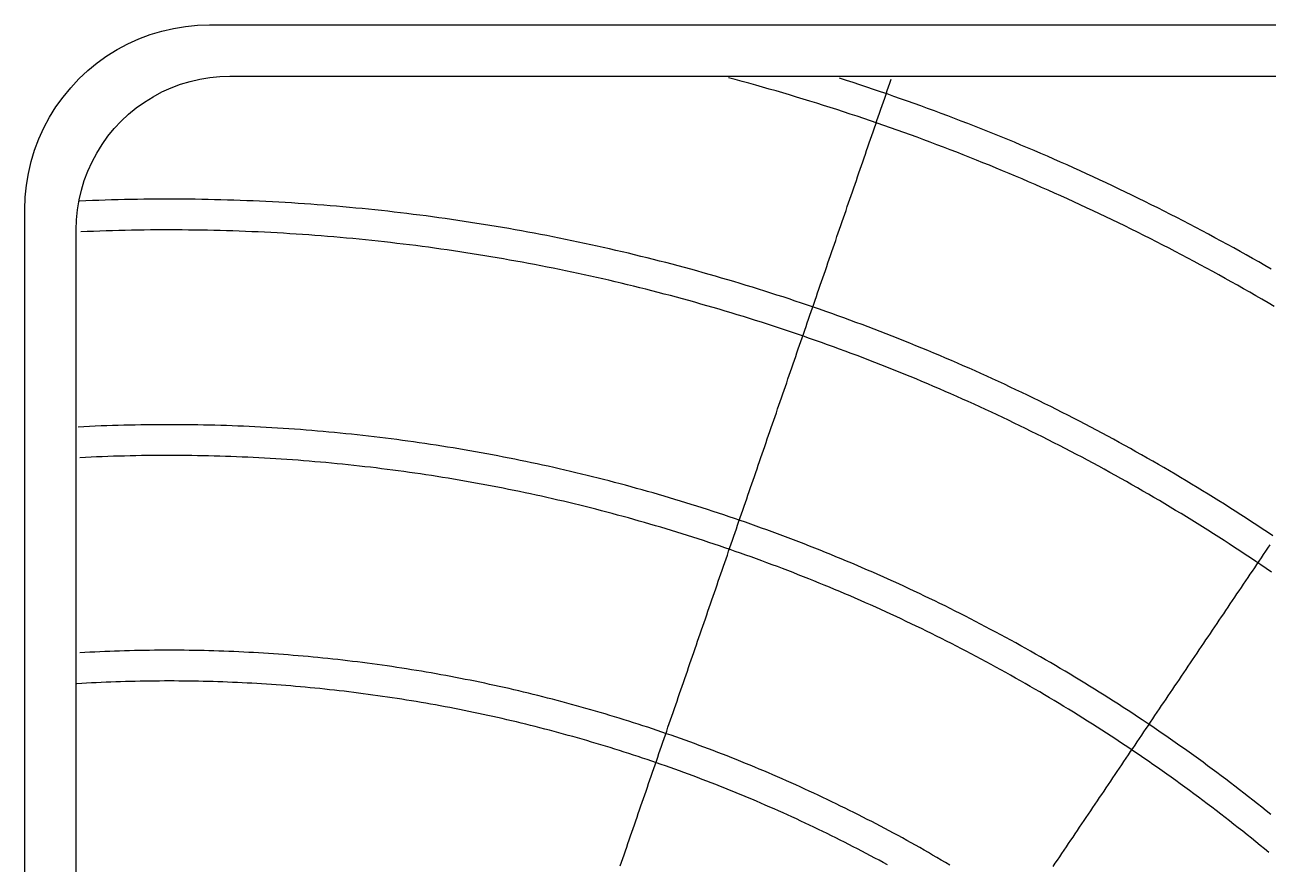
# Model space of a CAD drawing. Header units: millimetres. Extents: x 8 to 232, y 8 to 232.
# Drawn here: x 8 to 129.2, y 150.1 to 232 of the extents above; entities that cross this region are included whole.
import ezdxf

# ---------------------------------------------------------------- set-up
doc = ezdxf.new("R2010")
doc.units = ezdxf.units.MM
doc.layers.add('STUDY_GUIDES', color=7, linetype='Continuous')

msp = doc.modelspace()

# ---------------------------------------------------------------- linework, layer by layer
at = {"layer": 'STUDY_GUIDES'}
for points in [[(8, 26), (8, 214), (8.0385, 215.1773), (8.154, 216.3495), (8.3459, 217.5116), (8.6133, 218.6587), (8.9553, 219.7859), (9.3702, 220.8883), (9.8563, 221.9612), (10.4115, 223), (11.0335, 224.0003), (11.7196, 224.9577), (12.4669, 225.8682), (13.2721, 226.7279), (14.1318, 227.5331), (15.0423, 228.2804), (15.9997, 228.9665), (17, 229.5885), (18.0388, 230.1437), (19.1117, 230.6298), (20.2141, 231.0447), (21.3413, 231.3867), (22.4884, 231.6541), (23.6505, 231.846), (24.8227, 231.9615), (26, 232), (214, 232)], [(13, 28), (13, 212), (13.0321, 212.981), (13.1283, 213.9579), (13.2882, 214.9264), (13.5111, 215.8823), (13.796, 216.8216), (14.1418, 217.7403), (14.5469, 218.6343), (15.0096, 219.5), (15.528, 220.3336), (16.0997, 221.1314), (16.7224, 221.8902), (17.3934, 222.6066), (18.1098, 223.2776), (18.8686, 223.9003), (19.6664, 224.472), (20.5, 224.9904), (21.3657, 225.4531), (22.2597, 225.8582), (23.1784, 226.204), (24.1177, 226.4889), (25.0736, 226.7118), (26.0421, 226.8717), (27.019, 226.9679), (28, 227), (212, 227)], [(129.8211, 204.5339), (129.2273, 204.8833), (128.6323, 205.2309), (128.0363, 205.5764), (127.4391, 205.9201), (126.8408, 206.2618), (126.2414, 206.6016), (125.6409, 206.9394), (125.0393, 207.2752), (124.4366, 207.6091), (123.8328, 207.9411), (123.228, 208.271), (122.6221, 208.599), (122.0151, 208.9251), (121.4071, 209.2491), (120.798, 209.5712), (120.1878, 209.8913), (119.5767, 210.2094), (118.9645, 210.5256), (118.3513, 210.8397), (117.737, 211.1518), (117.1218, 211.462), (116.5055, 211.7701), (115.8883, 212.0763), (115.27, 212.3804), (114.6508, 212.6825), (114.0306, 212.9826), (113.4094, 213.2807), (112.7873, 213.5768), (112.1642, 213.8708), (111.5401, 214.1629), (110.9151, 214.4529), (110.2892, 214.7408), (109.6623, 215.0267), (109.0345, 215.3106), (108.4058, 215.5925), (107.7762, 215.8723), (107.1456, 216.15), (106.5142, 216.4257), (105.8819, 216.6993), (105.2486, 216.9709), (104.6145, 217.2405), (103.9796, 217.5079), (103.3437, 217.7733), (102.7071, 218.0367), (102.0695, 218.2979), (101.4311, 218.5571), (100.7919, 218.8142), (100.1518, 219.0693), (99.5109, 219.3222), (98.8692, 219.5731), (98.2267, 219.8219), (97.5834, 220.0685), (96.9393, 220.3131), (96.2944, 220.5557), (95.6487, 220.7961), (95.0022, 221.0344), (94.3549, 221.2706), (93.7069, 221.5047), (93.0582, 221.7367), (92.4087, 221.9666), (91.7584, 222.1943), (91.1074, 222.42), (90.4557, 222.6435), (89.8032, 222.8649), (89.15, 223.0842), (88.4962, 223.3014), (87.8416, 223.5165), (87.1863, 223.7294), (86.5303, 223.9402), (85.8737, 224.1488), (85.2164, 224.3554), (84.5584, 224.5597), (83.8997, 224.762), (83.2404, 224.9621), (82.5805, 225.16), (81.9199, 225.3559), (81.2587, 225.5495), (80.5968, 225.741), (79.9344, 225.9304), (79.2713, 226.1176), (78.6076, 226.3027), (77.9433, 226.4856), (77.2785, 226.6663), (76.613, 226.8449)], [(129.5368, 208.1742), (128.9311, 208.5227), (128.3244, 208.8693), (127.7165, 209.2138), (127.1075, 209.5564), (126.4974, 209.897), (125.8862, 210.2357), (125.2739, 210.5723), (124.6605, 210.9069), (124.046, 211.2396), (123.4304, 211.5702), (122.8138, 211.8989), (122.1961, 212.2255), (121.5773, 212.5502), (120.9575, 212.8728), (120.3366, 213.1934), (119.7147, 213.512), (119.0918, 213.8285), (118.4678, 214.1431), (117.8429, 214.4556), (117.2169, 214.766), (116.5899, 215.0745), (115.9619, 215.3809), (115.3329, 215.6852), (114.703, 215.9875), (114.072, 216.2878), (113.4401, 216.586), (112.8072, 216.8822), (112.1734, 217.1762), (111.5386, 217.4683), (110.9028, 217.7582), (110.2661, 218.0461), (109.6285, 218.332), (108.99, 218.6157), (108.3505, 218.8974), (107.7101, 219.177), (107.0689, 219.4545), (106.4267, 219.73), (105.7836, 220.0033), (105.1397, 220.2745), (104.4948, 220.5437), (103.8491, 220.8108), (103.2026, 221.0757), (102.5551, 221.3386), (101.9069, 221.5993), (101.2578, 221.858), (100.6078, 222.1145), (99.957, 222.3689), (99.3054, 222.6212), (98.653, 222.8714), (97.9997, 223.1195), (97.3457, 223.3654), (96.6909, 223.6092), (96.0352, 223.8509), (95.3788, 224.0904), (94.7217, 224.3279), (94.0637, 224.5631), (93.405, 224.7963), (92.7455, 225.0273), (92.0853, 225.2561), (91.4244, 225.4828), (90.7627, 225.7074), (90.1003, 225.9298), (89.4371, 226.15), (88.7733, 226.3681), (88.1088, 226.584), (87.4435, 226.7978)], [(66.0605, 149.9611), (66.1863, 150.3265), (66.3122, 150.6918), (66.438, 151.0572), (66.5638, 151.4226), (66.6896, 151.788), (66.8154, 152.1533), (66.9412, 152.5187), (67.067, 152.8841), (67.1928, 153.2495), (67.3186, 153.6148), (67.4444, 153.9802), (67.5702, 154.3456), (67.696, 154.711), (67.8219, 155.0763), (67.9477, 155.4417), (68.0735, 155.8071), (68.1993, 156.1725), (68.3251, 156.5378), (68.4509, 156.9032), (68.5767, 157.2686), (68.7025, 157.634), (68.8283, 157.9993), (68.9541, 158.3647), (69.0799, 158.7301), (69.2058, 159.0955), (69.3316, 159.4608), (69.4574, 159.8262), (69.5832, 160.1916), (69.709, 160.557), (69.8348, 160.9223), (69.9606, 161.2877), (70.0864, 161.6531), (70.2122, 162.0185), (70.338, 162.3838), (70.4638, 162.7492), (70.5897, 163.1146), (70.7155, 163.48), (70.8413, 163.8453), (70.9671, 164.2107), (71.0929, 164.5761), (71.2187, 164.9415), (71.3445, 165.3068), (71.4703, 165.6722), (71.5961, 166.0376), (71.7219, 166.403), (71.8477, 166.7683), (71.9735, 167.1337), (72.0994, 167.4991), (72.2252, 167.8645), (72.351, 168.2299), (72.4768, 168.5952), (72.6026, 168.9606), (72.7284, 169.326), (72.8542, 169.6914), (72.98, 170.0567), (73.1058, 170.4221), (73.2316, 170.7875), (73.3574, 171.1529), (73.4833, 171.5182), (73.6091, 171.8836), (73.7349, 172.249), (73.8607, 172.6144), (73.9865, 172.9797), (74.1123, 173.3451), (74.2381, 173.7105), (74.3639, 174.0759), (74.4897, 174.4412), (74.6155, 174.8066), (74.7413, 175.172), (74.8672, 175.5374), (74.993, 175.9027), (75.1188, 176.2681), (75.2446, 176.6335), (75.3704, 176.9989), (75.4962, 177.3642), (75.622, 177.7296), (75.7478, 178.095), (75.8736, 178.4604), (75.9994, 178.8257), (76.1252, 179.1911), (76.251, 179.5565), (76.3769, 179.9219), (76.5027, 180.2872), (76.6285, 180.6526), (76.7543, 181.018), (76.8801, 181.3834), (77.0059, 181.7487), (77.1317, 182.1141), (77.2575, 182.4795), (77.3833, 182.8449), (77.5091, 183.2102), (77.6349, 183.5756), (77.7608, 183.941), (77.8866, 184.3064), (78.0124, 184.6717), (78.1382, 185.0371), (78.264, 185.4025), (78.3898, 185.7679), (78.5156, 186.1332), (78.6414, 186.4986), (78.7672, 186.864), (78.893, 187.2294), (79.0188, 187.5947), (79.1447, 187.9601), (79.2705, 188.3255), (79.3963, 188.6909), (79.5221, 189.0562), (79.6479, 189.4216), (79.7737, 189.787), (79.8995, 190.1524), (80.0253, 190.5177), (80.1511, 190.8831), (80.2769, 191.2485), (80.4027, 191.6139), (80.5285, 191.9793), (80.6544, 192.3446), (80.7802, 192.71), (80.906, 193.0754), (81.0318, 193.4408), (81.1576, 193.8061), (81.2834, 194.1715), (81.4092, 194.5369), (81.535, 194.9023), (81.6608, 195.2676), (81.7866, 195.633), (81.9124, 195.9984), (82.0383, 196.3638), (82.1641, 196.7291), (82.2899, 197.0945), (82.4157, 197.4599), (82.5415, 197.8253), (82.6673, 198.1906), (82.7931, 198.556), (82.9189, 198.9214), (83.0447, 199.2868), (83.1705, 199.6521), (83.2963, 200.0175), (83.4222, 200.3829), (83.548, 200.7483), (83.6738, 201.1136), (83.7996, 201.479), (83.9254, 201.8444), (84.0512, 202.2098), (84.177, 202.5751), (84.3028, 202.9405), (84.4286, 203.3059), (84.5544, 203.6713), (84.6802, 204.0366), (84.8061, 204.402), (84.9319, 204.7674), (85.0577, 205.1328), (85.1835, 205.4981), (85.3093, 205.8635), (85.4351, 206.2289), (85.5609, 206.5943), (85.6867, 206.9596), (85.8125, 207.325), (85.9383, 207.6904), (86.0641, 208.0558), (86.1899, 208.4211), (86.3158, 208.7865), (86.4416, 209.1519), (86.5674, 209.5173), (86.6932, 209.8826), (86.819, 210.248), (86.9448, 210.6134), (87.0706, 210.9788), (87.1964, 211.3441), (87.3222, 211.7095), (87.448, 212.0749), (87.5738, 212.4403), (87.6997, 212.8056), (87.8255, 213.171), (87.9513, 213.5364), (88.0771, 213.9018), (88.2029, 214.2672), (88.3287, 214.6325), (88.4545, 214.9979), (88.5803, 215.3633), (88.7061, 215.7287), (88.8319, 216.094), (88.9577, 216.4594), (89.0836, 216.8248), (89.2094, 217.1902), (89.3352, 217.5555), (89.461, 217.9209), (89.5868, 218.2863), (89.7126, 218.6517), (89.8384, 219.017), (89.9642, 219.3824), (90.09, 219.7478), (90.2158, 220.1132), (90.3416, 220.4785), (90.4674, 220.8439), (90.5933, 221.2093), (90.7191, 221.5747), (90.8449, 221.94), (90.9707, 222.3054), (91.0965, 222.6708), (91.2223, 223.0362), (91.3481, 223.4015), (91.4739, 223.7669), (91.5997, 224.1323), (91.7255, 224.4977), (91.8513, 224.863), (91.9772, 225.2284), (92.103, 225.5938), (92.2288, 225.9592), (92.3546, 226.3245), (92.4804, 226.6899)], [(129.7056, 182.1515), (129.1846, 182.5007), (128.6624, 182.8482), (128.1391, 183.194), (127.6146, 183.5381), (127.0891, 183.8805), (126.5624, 184.2212), (126.0346, 184.5601), (125.5058, 184.8974), (124.9758, 185.2329), (124.4447, 185.5667), (123.9126, 185.8988), (123.3794, 186.2292), (122.8451, 186.5578), (122.3098, 186.8847), (121.7734, 187.2098), (121.2359, 187.5332), (120.6974, 187.8548), (120.1579, 188.1747), (119.6173, 188.4928), (119.0757, 188.8092), (118.533, 189.1238), (117.9894, 189.4367), (117.4447, 189.7478), (116.899, 190.0571), (116.3523, 190.3646), (115.8046, 190.6704), (115.256, 190.9743), (114.7063, 191.2765), (114.1557, 191.5769), (113.6041, 191.8755), (113.0515, 192.1724), (112.4979, 192.4674), (111.9434, 192.7606), (111.388, 193.052), (110.8316, 193.3416), (110.2743, 193.6294), (109.716, 193.9154), (109.1568, 194.1996), (108.5967, 194.4819), (108.0357, 194.7624), (107.4738, 195.0411), (106.9109, 195.318), (106.3472, 195.5931), (105.7826, 195.8663), (105.2171, 196.1376), (104.6507, 196.4072), (104.0834, 196.6749), (103.5153, 196.9407), (102.9463, 197.2047), (102.3765, 197.4669), (101.8058, 197.7272), (101.2342, 197.9856), (100.6619, 198.2422), (100.0887, 198.4969), (99.5146, 198.7498), (98.9398, 199.0008), (98.3641, 199.2499), (97.7877, 199.4971), (97.2104, 199.7425), (96.6324, 199.986), (96.0535, 200.2276), (95.4739, 200.4673), (94.8935, 200.7052), (94.3123, 200.9411), (93.7304, 201.1752), (93.1477, 201.4074), (92.5642, 201.6377), (91.98, 201.8661), (91.3951, 202.0925), (90.8094, 202.3171), (90.223, 202.5398), (89.6359, 202.7606), (89.0481, 202.9794), (88.4595, 203.1964), (87.8703, 203.4114), (87.2804, 203.6245), (86.6897, 203.8357), (86.0984, 204.045), (85.5065, 204.2524), (84.9138, 204.4578), (84.3205, 204.6613), (83.7265, 204.8629), (83.1319, 205.0625), (82.5366, 205.2603), (81.9407, 205.456), (81.3441, 205.6499), (80.747, 205.8418), (80.1492, 206.0317), (79.5508, 206.2197), (78.9517, 206.4058), (78.3521, 206.5899), (77.7519, 206.7721), (77.1511, 206.9523), (76.5497, 207.1306), (75.9478, 207.3069), (75.3452, 207.4812), (74.7421, 207.6536), (74.1385, 207.8241), (73.5343, 207.9925), (72.9295, 208.159), (72.3243, 208.3236), (71.7184, 208.4861), (71.1121, 208.6467), (70.5052, 208.8054), (69.8979, 208.962), (69.29, 209.1167), (68.6816, 209.2694), (68.0727, 209.4201), (67.4634, 209.5689), (66.8535, 209.7156), (66.2432, 209.8604), (65.6324, 210.0032), (65.0212, 210.144), (64.4095, 210.2829), (63.7974, 210.4197), (63.1848, 210.5545), (62.5718, 210.6874), (61.9583, 210.8183), (61.3445, 210.9471), (60.7302, 211.074), (60.1155, 211.1989), (59.5004, 211.3217), (58.8849, 211.4426), (58.269, 211.5615), (57.6527, 211.6784), (57.0361, 211.7932), (56.4191, 211.9061), (55.8017, 212.017), (55.184, 212.1258), (54.5659, 212.2327), (53.9475, 212.3375), (53.3287, 212.4403), (52.7096, 212.5411), (52.0902, 212.6399), (51.4704, 212.7367), (50.8504, 212.8315), (50.23, 212.9242), (49.6094, 213.015), (48.9885, 213.1037), (48.3672, 213.1904), (47.7457, 213.2751), (47.1239, 213.3577), (46.5019, 213.4384), (45.8796, 213.517), (45.257, 213.5936), (44.6342, 213.6682), (44.0112, 213.7407), (43.3879, 213.8113), (42.7644, 213.8798), (42.1407, 213.9462), (41.5168, 214.0107), (40.8926, 214.0731), (40.2683, 214.1335), (39.6438, 214.1918), (39.0191, 214.2482), (38.3942, 214.3024), (37.7691, 214.3547), (37.1439, 214.4049), (36.5185, 214.4531), (35.8929, 214.4993), (35.2672, 214.5435), (34.6414, 214.5856), (34.0154, 214.6256), (33.3893, 214.6637), (32.7631, 214.6997), (32.1368, 214.7336), (31.5103, 214.7655), (30.8838, 214.7954), (30.2572, 214.8233), (29.6305, 214.8491), (29.0037, 214.8729), (28.3768, 214.8946), (27.7498, 214.9143), (27.1228, 214.932), (26.4958, 214.9476), (25.8687, 214.9612), (25.2415, 214.9728), (24.6144, 214.9823), (23.9872, 214.9898), (23.3599, 214.9952), (22.7327, 214.9986), (22.1054, 215), (21.4782, 214.9993), (20.8509, 214.9966), (20.2237, 214.9918), (19.5965, 214.985), (18.9693, 214.9762), (18.3422, 214.9653), (17.715, 214.9524), (17.088, 214.9375), (16.461, 214.9205), (15.834, 214.9015), (15.2071, 214.8804), (14.5803, 214.8573), (13.9535, 214.8322), (13.3269, 214.805)], [(129.5636, 178.6208), (129.054, 178.9696), (128.5433, 179.3167), (128.0314, 179.6621), (127.5185, 180.0059), (127.0044, 180.348), (126.4892, 180.6884), (125.9729, 181.0271), (125.4555, 181.3642), (124.9371, 181.6996), (124.4175, 182.0333), (123.8969, 182.3653), (123.3751, 182.6956), (122.8523, 183.0242), (122.3285, 183.3512), (121.8036, 183.6764), (121.2776, 183.9999), (120.7506, 184.3217), (120.2225, 184.6418), (119.6934, 184.9601), (119.1633, 185.2768), (118.6321, 185.5917), (118.0999, 185.9049), (117.5667, 186.2163), (117.0325, 186.5261), (116.4973, 186.834), (115.9611, 187.1403), (115.4239, 187.4448), (114.8857, 187.7475), (114.3465, 188.0485), (113.8064, 188.3478), (113.2653, 188.6453), (112.7232, 188.941), (112.1802, 189.235), (111.6362, 189.5272), (111.0912, 189.8176), (110.5454, 190.1063), (109.9985, 190.3932), (109.4508, 190.6783), (108.9021, 190.9616), (108.3525, 191.2431), (107.8021, 191.5229), (107.2507, 191.8008), (106.6984, 192.077), (106.1452, 192.3514), (105.5911, 192.624), (105.0361, 192.8947), (104.4803, 193.1637), (103.9235, 193.4308), (103.366, 193.6962), (102.8075, 193.9597), (102.2482, 194.2214), (101.6881, 194.4813), (101.1271, 194.7394), (100.5653, 194.9957), (100.0026, 195.2501), (99.4391, 195.5027), (98.8749, 195.7534), (98.3098, 196.0024), (97.7438, 196.2494), (97.1771, 196.4947), (96.6096, 196.7381), (96.0413, 196.9797), (95.4723, 197.2194), (94.9024, 197.4572), (94.3318, 197.6932), (93.7604, 197.9274), (93.1883, 198.1597), (92.6154, 198.3901), (92.0417, 198.6187), (91.4674, 198.8454), (90.8922, 199.0702), (90.3164, 199.2932), (89.7398, 199.5143), (89.1626, 199.7335), (88.5846, 199.9508), (88.0059, 200.1663), (87.4265, 200.3799), (86.8464, 200.5916), (86.2657, 200.8014), (85.6842, 201.0093), (85.1021, 201.2153), (84.5193, 201.4194), (83.9359, 201.6217), (83.3518, 201.822), (82.767, 202.0205), (82.1816, 202.217), (81.5956, 202.4116), (81.009, 202.6044), (80.4217, 202.7952), (79.8338, 202.9841), (79.2453, 203.1711), (78.6562, 203.3562), (78.0665, 203.5394), (77.4762, 203.7206), (76.8853, 203.9), (76.2938, 204.0774), (75.7018, 204.2529), (75.1092, 204.4265), (74.516, 204.5981), (73.9223, 204.7678), (73.328, 204.9356), (72.7332, 205.1014), (72.1379, 205.2654), (71.542, 205.4273), (70.9456, 205.5874), (70.3487, 205.7455), (69.7513, 205.9016), (69.1533, 206.0559), (68.5549, 206.2081), (67.956, 206.3585), (67.3566, 206.5069), (66.7567, 206.6533), (66.1563, 206.7978), (65.5555, 206.9403), (64.9542, 207.0809), (64.3525, 207.2195), (63.7503, 207.3562), (63.1477, 207.4909), (62.5446, 207.6236), (61.9411, 207.7544), (61.3372, 207.8833), (60.7329, 208.0101), (60.1281, 208.135), (59.523, 208.258), (58.9175, 208.3789), (58.3115, 208.4979), (57.7052, 208.6149), (57.0986, 208.73), (56.4915, 208.8431), (55.8841, 208.9542), (55.2763, 209.0633), (54.6682, 209.1705), (54.0597, 209.2757), (53.4509, 209.3789), (52.8417, 209.4801), (52.2323, 209.5793), (51.6225, 209.6766), (51.0124, 209.7719), (50.4019, 209.8652), (49.7912, 209.9565), (49.1802, 210.0458), (48.5689, 210.1332), (47.9574, 210.2185), (47.3455, 210.3019), (46.7334, 210.3833), (46.121, 210.4627), (45.5084, 210.5401), (44.8955, 210.6155), (44.2824, 210.6889), (43.6691, 210.7603), (43.0555, 210.8297), (42.4417, 210.8972), (41.8276, 210.9626), (41.2134, 211.026), (40.599, 211.0875), (39.9843, 211.1469), (39.3695, 211.2044), (38.7545, 211.2598), (38.1393, 211.3133), (37.524, 211.3647), (36.9085, 211.4142), (36.2928, 211.4616), (35.677, 211.5071), (35.061, 211.5505), (34.4449, 211.592), (33.8286, 211.6314), (33.2123, 211.6689), (32.5958, 211.7043), (31.9792, 211.7378), (31.3625, 211.7692), (30.7457, 211.7986), (30.1288, 211.826), (29.5118, 211.8514), (28.8948, 211.8749), (28.2777, 211.8963), (27.6605, 211.9157), (27.0432, 211.9331), (26.4259, 211.9484), (25.8085, 211.9618), (25.1912, 211.9732), (24.5737, 211.9826), (23.9563, 211.9899), (23.3388, 211.9953), (22.7213, 211.9986), (22.1038, 212), (21.4863, 211.9993), (20.8688, 211.9966), (20.2513, 211.992), (19.6339, 211.9853), (19.0164, 211.9766), (18.399, 211.9659), (17.7816, 211.9532), (17.1643, 211.9385), (16.5471, 211.9217), (15.9298, 211.903), (15.3127, 211.8823), (14.6956, 211.8595), (14.0786, 211.8348), (13.4617, 211.8081)], [(129.4965, 154.9868), (129.0637, 155.3355), (128.6298, 155.6827), (128.1948, 156.0286), (127.7587, 156.373), (127.3214, 156.716), (126.883, 157.0576), (126.4435, 157.3978), (126.0029, 157.7365), (125.5612, 158.0738), (125.1184, 158.4096), (124.6746, 158.744), (124.2296, 159.077), (123.7836, 159.4085), (123.3365, 159.7386), (122.8883, 160.0672), (122.439, 160.3944), (121.9887, 160.7201), (121.5373, 161.0443), (121.0849, 161.3671), (120.6315, 161.6884), (120.177, 162.0082), (119.7214, 162.3265), (119.2648, 162.6434), (118.8072, 162.9587), (118.3486, 163.2726), (117.889, 163.585), (117.4283, 163.8959), (116.9666, 164.2053), (116.504, 164.5132), (116.0403, 164.8195), (115.5756, 165.1244), (115.11, 165.4278), (114.6434, 165.7296), (114.1758, 166.03), (113.7072, 166.3288), (113.2376, 166.6261), (112.7671, 166.9218), (112.2956, 167.216), (111.8232, 167.5087), (111.3498, 167.7999), (110.8755, 168.0895), (110.4002, 168.3776), (109.924, 168.6641), (109.4469, 168.9491), (108.9689, 169.2325), (108.4899, 169.5144), (108.01, 169.7947), (107.5293, 170.0735), (107.0476, 170.3506), (106.565, 170.6263), (106.0815, 170.9003), (105.5971, 171.1728), (105.1119, 171.4437), (104.6257, 171.713), (104.1387, 171.9808), (103.6509, 172.2469), (103.1621, 172.5115), (102.6725, 172.7745), (102.1821, 173.0359), (101.6908, 173.2957), (101.1987, 173.5538), (100.7057, 173.8104), (100.2119, 174.0654), (99.7173, 174.3188), (99.2218, 174.5706), (98.7256, 174.8208), (98.2285, 175.0693), (97.7306, 175.3162), (97.232, 175.5616), (96.7325, 175.8052), (96.2322, 176.0473), (95.7312, 176.2878), (95.2294, 176.5266), (94.7268, 176.7637), (94.2234, 176.9993), (93.7193, 177.2332), (93.2144, 177.4655), (92.7087, 177.6961), (92.2024, 177.9251), (91.6952, 178.1524), (91.1874, 178.3781), (90.6788, 178.6021), (90.1695, 178.8245), (89.6594, 179.0452), (89.1487, 179.2643), (88.6372, 179.4817), (88.125, 179.6974), (87.6122, 179.9115), (87.0986, 180.1239), (86.5844, 180.3346), (86.0694, 180.5437), (85.5538, 180.7511), (85.0376, 180.9568), (84.5206, 181.1608), (84.003, 181.3632), (83.4848, 181.5639), (82.9659, 181.7628), (82.4463, 181.9601), (81.9261, 182.1557), (81.4053, 182.3497), (80.8838, 182.5419), (80.3618, 182.7324), (79.8391, 182.9212), (79.3158, 183.1083), (78.7919, 183.2938), (78.2674, 183.4775), (77.7423, 183.6595), (77.2166, 183.8398), (76.6903, 184.0184), (76.1635, 184.1953), (75.6361, 184.3705), (75.1081, 184.5439), (74.5795, 184.7157), (74.0504, 184.8857), (73.5208, 185.054), (72.9906, 185.2206), (72.4598, 185.3854), (71.9286, 185.5486), (71.3968, 185.71), (70.8645, 185.8697), (70.3316, 186.0276), (69.7983, 186.1838), (69.2644, 186.3383), (68.7301, 186.491), (68.1952, 186.642), (67.6599, 186.7913), (67.1241, 186.9388), (66.5878, 187.0846), (66.051, 187.2286), (65.5138, 187.3709), (64.9761, 187.5115), (64.438, 187.6503), (63.8994, 187.7873), (63.3604, 187.9226), (62.8209, 188.0562), (62.281, 188.188), (61.7407, 188.318), (61.2, 188.4463), (60.6588, 188.5728), (60.1172, 188.6976), (59.5753, 188.8206), (59.0329, 188.9418), (58.4901, 189.0613), (57.947, 189.179), (57.4035, 189.2949), (56.8596, 189.4091), (56.3153, 189.5215), (55.7707, 189.6322), (55.2257, 189.741), (54.6804, 189.8481), (54.1347, 189.9534), (53.5887, 190.057), (53.0423, 190.1588), (52.4957, 190.2588), (51.9487, 190.357), (51.4013, 190.4534), (50.8537, 190.5481), (50.3058, 190.641), (49.7576, 190.7321), (49.209, 190.8214), (48.6602, 190.9089), (48.1111, 190.9947), (47.5618, 191.0787), (47.0121, 191.1609), (46.4622, 191.2412), (45.912, 191.3199), (45.3616, 191.3967), (44.811, 191.4717), (44.2601, 191.5449), (43.7089, 191.6164), (43.1576, 191.6861), (42.606, 191.7539), (42.0542, 191.82), (41.5021, 191.8843), (40.9499, 191.9468), (40.3975, 192.0074), (39.8449, 192.0663), (39.2921, 192.1234), (38.7391, 192.1787), (38.1859, 192.2322), (37.6326, 192.2839), (37.0791, 192.3339), (36.5254, 192.382), (35.9716, 192.4283), (35.4176, 192.4728), (34.8635, 192.5155), (34.3093, 192.5564), (33.7549, 192.5955), (33.2004, 192.6328), (32.6458, 192.6683), (32.0911, 192.702), (31.5362, 192.7339), (30.9813, 192.764), (30.4263, 192.7923), (29.8711, 192.8187), (29.3159, 192.8434), (28.7607, 192.8663), (28.2053, 192.8874), (27.6499, 192.9066), (27.0944, 192.9241), (26.5389, 192.9398), (25.9833, 192.9536), (25.4277, 192.9656), (24.872, 192.9759), (24.3164, 192.9843), (23.7606, 192.9909), (23.2049, 192.9958), (22.6492, 192.9988), (22.0934, 193), (21.5377, 192.9994), (20.9819, 192.997), (20.4262, 192.9928), (19.8705, 192.9867), (19.3148, 192.9789), (18.7591, 192.9693), (18.2035, 192.9578), (17.6479, 192.9446), (17.0923, 192.9296), (16.5369, 192.9127), (15.9814, 192.8941), (15.426, 192.8736), (14.8707, 192.8513), (14.3155, 192.8272), (13.7604, 192.8014), (13.2053, 192.7737)], [(129.3001, 151.2698), (128.8795, 151.6178), (128.4576, 151.9645), (128.0347, 152.3098), (127.6106, 152.6537), (127.1854, 152.9963), (126.7591, 153.3374), (126.3317, 153.6772), (125.9032, 154.0156), (125.4736, 154.3526), (125.043, 154.6882), (124.6112, 155.0224), (124.1783, 155.3551), (123.7444, 155.6865), (123.3094, 156.0165), (122.8733, 156.345), (122.4361, 156.6722), (121.9979, 156.9979), (121.5586, 157.3221), (121.1183, 157.645), (120.6769, 157.9664), (120.2345, 158.2864), (119.7911, 158.6049), (119.3466, 158.922), (118.9011, 159.2377), (118.4545, 159.5519), (118.007, 159.8646), (117.5584, 160.1759), (117.1089, 160.4858), (116.6583, 160.7941), (116.2067, 161.101), (115.7541, 161.4065), (115.3006, 161.7104), (114.846, 162.0129), (114.3905, 162.3139), (113.934, 162.6135), (113.4765, 162.9115), (113.018, 163.2081), (112.5586, 163.5031), (112.0983, 163.7967), (111.637, 164.0888), (111.1747, 164.3793), (110.7115, 164.6684), (110.2474, 164.956), (109.7823, 165.242), (109.3163, 165.5265), (108.8494, 165.8096), (108.3815, 166.0911), (107.9128, 166.371), (107.4431, 166.6495), (106.9726, 166.9264), (106.5011, 167.2018), (106.0287, 167.4757), (105.5555, 167.748), (105.0814, 168.0188), (104.6064, 168.288), (104.1305, 168.5557), (103.6538, 168.8219), (103.1762, 169.0865), (102.6977, 169.3495), (102.2184, 169.611), (101.7382, 169.8709), (101.2572, 170.1293), (100.7754, 170.3861), (100.2927, 170.6413), (99.8092, 170.895), (99.3249, 171.1471), (98.8398, 171.3976), (98.3538, 171.6466), (97.8671, 171.8939), (97.3795, 172.1397), (96.8912, 172.3839), (96.402, 172.6265), (95.9121, 172.8675), (95.4214, 173.1069), (94.9299, 173.3447), (94.4377, 173.581), (93.9446, 173.8156), (93.4509, 174.0486), (92.9563, 174.28), (92.461, 174.5098), (91.965, 174.738), (91.4682, 174.9646), (90.9707, 175.1895), (90.4725, 175.4129), (89.9736, 175.6346), (89.4739, 175.8547), (88.9735, 176.0732), (88.4724, 176.29), (87.9706, 176.5053), (87.4681, 176.7189), (86.965, 176.9308), (86.4611, 177.1411), (85.9565, 177.3498), (85.4513, 177.5568), (84.9454, 177.7622), (84.4389, 177.966), (83.9316, 178.1681), (83.4238, 178.3685), (82.9152, 178.5673), (82.4061, 178.7645), (81.8963, 178.96), (81.3858, 179.1538), (80.8748, 179.346), (80.3631, 179.5365), (79.8508, 179.7253), (79.3379, 179.9125), (78.8244, 180.098), (78.3102, 180.2819), (77.7955, 180.4641), (77.2802, 180.6446), (76.7643, 180.8234), (76.2479, 181.0005), (75.7308, 181.176), (75.2132, 181.3498), (74.6951, 181.5219), (74.1764, 181.6923), (73.6571, 181.861), (73.1373, 182.0281), (72.6169, 182.1934), (72.096, 182.3571), (71.5746, 182.519), (71.0526, 182.6793), (70.5302, 182.8379), (70.0072, 182.9948), (69.4837, 183.1499), (68.9597, 183.3034), (68.4352, 183.4552), (67.9103, 183.6052), (67.3848, 183.7536), (66.8589, 183.9002), (66.3324, 184.0452), (65.8056, 184.1884), (65.2782, 184.3299), (64.7504, 184.4697), (64.2222, 184.6078), (63.6935, 184.7441), (63.1643, 184.8788), (62.6348, 185.0117), (62.1048, 185.1429), (61.5743, 185.2724), (61.0435, 185.4001), (60.5122, 185.5262), (59.9806, 185.6505), (59.4485, 185.773), (58.9161, 185.8939), (58.3832, 186.013), (57.85, 186.1304), (57.3164, 186.246), (56.7824, 186.3599), (56.248, 186.4721), (55.7133, 186.5825), (55.1782, 186.6912), (54.6428, 186.7982), (54.1071, 186.9034), (53.5709, 187.0069), (53.0345, 187.1086), (52.4977, 187.2086), (51.9607, 187.3069), (51.4232, 187.4034), (50.8855, 187.4981), (50.3475, 187.5911), (49.8092, 187.6824), (49.2706, 187.7719), (48.7317, 187.8596), (48.1925, 187.9456), (47.653, 188.0299), (47.1133, 188.1124), (46.5733, 188.1931), (46.033, 188.2721), (45.4925, 188.3493), (44.9518, 188.4248), (44.4108, 188.4985), (43.8695, 188.5705), (43.3281, 188.6407), (42.7864, 188.7091), (42.2445, 188.7758), (41.7023, 188.8407), (41.16, 188.9038), (40.6175, 188.9652), (40.0747, 189.0249), (39.5318, 189.0827), (38.9887, 189.1388), (38.4454, 189.1931), (37.9019, 189.2457), (37.3583, 189.2965), (36.8145, 189.3455), (36.2706, 189.3928), (35.7265, 189.4383), (35.1822, 189.482), (34.6378, 189.524), (34.0933, 189.5642), (33.5487, 189.6026), (33.0039, 189.6392), (32.459, 189.6741), (31.914, 189.7072), (31.3689, 189.7386), (30.8237, 189.7681), (30.2784, 189.7959), (29.733, 189.8219), (29.1876, 189.8462), (28.6421, 189.8686), (28.0964, 189.8893), (27.5508, 189.9083), (27.005, 189.9254), (26.4593, 189.9408), (25.9134, 189.9544), (25.3676, 189.9662), (24.8217, 189.9763), (24.2757, 189.9846), (23.7298, 189.9911), (23.1838, 189.9958), (22.6378, 189.9988), (22.0918, 190), (21.5458, 189.9994), (20.9998, 189.997), (20.4538, 189.9929), (19.9078, 189.987), (19.3619, 189.9793), (18.816, 189.9698), (18.2701, 189.9586), (17.7242, 189.9456), (17.1784, 189.9308), (16.6327, 189.9142), (16.087, 189.8959), (15.5414, 189.8758), (14.9958, 189.8539), (14.4503, 189.8303), (13.9049, 189.8049), (13.3596, 189.7777)], [(108.2663, 149.895), (108.4824, 150.2154), (108.6985, 150.5358), (108.9146, 150.8561), (109.1306, 151.1765), (109.3467, 151.4969), (109.5628, 151.8172), (109.7789, 152.1376), (109.995, 152.4579), (110.2111, 152.7783), (110.4272, 153.0987), (110.6433, 153.419), (110.8593, 153.7394), (111.0754, 154.0598), (111.2915, 154.3801), (111.5076, 154.7005), (111.7237, 155.0209), (111.9398, 155.3412), (112.1559, 155.6616), (112.372, 155.9819), (112.5881, 156.3023), (112.8041, 156.6227), (113.0202, 156.943), (113.2363, 157.2634), (113.4524, 157.5838), (113.6685, 157.9041), (113.8846, 158.2245), (114.1007, 158.5449), (114.3168, 158.8652), (114.5328, 159.1856), (114.7489, 159.5059), (114.965, 159.8263), (115.1811, 160.1467), (115.3972, 160.467), (115.6133, 160.7874), (115.8294, 161.1078), (116.0455, 161.4281), (116.2616, 161.7485), (116.4776, 162.0689), (116.6937, 162.3892), (116.9098, 162.7096), (117.1259, 163.03), (117.342, 163.3503), (117.5581, 163.6707), (117.7742, 163.991), (117.9903, 164.3114), (118.2063, 164.6318), (118.4224, 164.9521), (118.6385, 165.2725), (118.8546, 165.5929), (119.0707, 165.9132), (119.2868, 166.2336), (119.5029, 166.554), (119.719, 166.8743), (119.935, 167.1947), (120.1511, 167.515), (120.3672, 167.8354), (120.5833, 168.1558), (120.7994, 168.4761), (121.0155, 168.7965), (121.2316, 169.1169), (121.4477, 169.4372), (121.6638, 169.7576), (121.8798, 170.078), (122.0959, 170.3983), (122.312, 170.7187), (122.5281, 171.039), (122.7442, 171.3594), (122.9603, 171.6798), (123.1764, 172.0001), (123.3925, 172.3205), (123.6085, 172.6409), (123.8246, 172.9612), (124.0407, 173.2816), (124.2568, 173.602), (124.4729, 173.9223), (124.689, 174.2427), (124.9051, 174.563), (125.1212, 174.8834), (125.3373, 175.2038), (125.5533, 175.5241), (125.7694, 175.8445), (125.9855, 176.1649), (126.2016, 176.4852), (126.4177, 176.8056), (126.6338, 177.126), (126.8499, 177.4463), (127.066, 177.7667), (127.282, 178.087), (127.4981, 178.4074), (127.7142, 178.7278), (127.9303, 179.0481), (128.1464, 179.3685), (128.3625, 179.6889), (128.5786, 180.0092), (128.7947, 180.3296), (129.0107, 180.65), (129.2268, 180.9703), (129.4429, 181.2907)], [(98.1964, 150.0434), (97.7799, 150.2903), (97.3626, 150.5359), (96.9444, 150.7802), (96.5255, 151.0231), (96.1058, 151.2646), (95.6853, 151.5048), (95.264, 151.7435), (94.8419, 151.981), (94.4191, 152.217), (93.9955, 152.4517), (93.5712, 152.685), (93.1461, 152.9169), (92.7202, 153.1474), (92.2936, 153.3766), (91.8663, 153.6043), (91.4382, 153.8307), (91.0094, 154.0557), (90.5798, 154.2793), (90.1496, 154.5015), (89.7186, 154.7222), (89.2869, 154.9416), (88.8545, 155.1596), (88.4213, 155.3762), (87.9875, 155.5913), (87.553, 155.8051), (87.1178, 156.0174), (86.6819, 156.2284), (86.2453, 156.4379), (85.808, 156.646), (85.3701, 156.8526), (84.9315, 157.0579), (84.4922, 157.2617), (84.0523, 157.4641), (83.6117, 157.665), (83.1705, 157.8645), (82.7286, 158.0626), (82.2861, 158.2593), (81.8429, 158.4545), (81.3991, 158.6483), (80.9547, 158.8406), (80.5097, 159.0315), (80.064, 159.2209), (79.6177, 159.4089), (79.1708, 159.5954), (78.7234, 159.7805), (78.2753, 159.9641), (77.8266, 160.1463), (77.3773, 160.327), (76.9275, 160.5062), (76.477, 160.684), (76.026, 160.8603), (75.5744, 161.0352), (75.1223, 161.2086), (74.6696, 161.3805), (74.2163, 161.5509), (73.7625, 161.7199), (73.3081, 161.8874), (72.8532, 162.0534), (72.3978, 162.2179), (71.9418, 162.381), (71.4853, 162.5425), (71.0283, 162.7026), (70.5708, 162.8612), (70.1127, 163.0183), (69.6541, 163.1739), (69.1951, 163.3281), (68.7355, 163.4807), (68.2755, 163.6319), (67.8149, 163.7815), (67.3539, 163.9297), (66.8924, 164.0763), (66.4304, 164.2215), (65.9679, 164.3651), (65.505, 164.5072), (65.0416, 164.6479), (64.5778, 164.787), (64.1135, 164.9246), (63.6488, 165.0607), (63.1836, 165.1954), (62.718, 165.3284), (62.252, 165.46), (61.7855, 165.5901), (61.3187, 165.7186), (60.8514, 165.8457), (60.3837, 165.9712), (59.9156, 166.0951), (59.447, 166.2176), (58.9781, 166.3385), (58.5088, 166.458), (58.0392, 166.5759), (57.5691, 166.6922), (57.0987, 166.8071), (56.6279, 166.9204), (56.1567, 167.0321), (55.6852, 167.1424), (55.2133, 167.2511), (54.741, 167.3583), (54.2684, 167.4639), (53.7955, 167.568), (53.3222, 167.6706), (52.8487, 167.7716), (52.3747, 167.8711), (51.9005, 167.969), (51.4259, 168.0654), (50.9511, 168.1603), (50.4759, 168.2536), (50.0004, 168.3454), (49.5247, 168.4356), (49.0486, 168.5243), (48.5722, 168.6114), (48.0956, 168.697), (47.6187, 168.7811), (47.1415, 168.8636), (46.6641, 168.9445), (46.1864, 169.0239), (45.7085, 169.1017), (45.2302, 169.178), (44.7518, 169.2527), (44.2731, 169.3259), (43.7942, 169.3975), (43.315, 169.4675), (42.8356, 169.536), (42.356, 169.603), (41.8762, 169.6683), (41.3962, 169.7321), (40.916, 169.7944), (40.4355, 169.8551), (39.9549, 169.9142), (39.4741, 169.9718), (38.9931, 170.0278), (38.5119, 170.0823), (38.0306, 170.1351), (37.549, 170.1865), (37.0674, 170.2362), (36.5855, 170.2844), (36.1035, 170.331), (35.6214, 170.3761), (35.1391, 170.4196), (34.6566, 170.4615), (34.1741, 170.5018), (33.6914, 170.5406), (33.2086, 170.5778), (32.7256, 170.6135), (32.2426, 170.6475), (31.7594, 170.68), (31.2762, 170.711), (30.7928, 170.7403), (30.3093, 170.7681), (29.8258, 170.7943), (29.3422, 170.819), (28.8585, 170.8421), (28.3747, 170.8636), (27.8909, 170.8835), (27.407, 170.9019), (26.923, 170.9186), (26.439, 170.9339), (25.9549, 170.9475), (25.4708, 170.9596), (24.9867, 170.9701), (24.5025, 170.979), (24.0183, 170.9863), (23.5341, 170.9921), (23.0499, 170.9963), (22.5657, 170.9989), (22.0814, 171), (21.5972, 170.9995), (21.1129, 170.9974), (20.6287, 170.9937), (20.1445, 170.9884), (19.6602, 170.9816), (19.1761, 170.9732), (18.6919, 170.9633), (18.2078, 170.9517), (17.7237, 170.9386), (17.2397, 170.9239), (16.7557, 170.9077), (16.2718, 170.8899), (15.788, 170.8704), (15.3042, 170.8495), (14.8204, 170.8269), (14.3368, 170.8028), (13.8532, 170.7771), (13.3697, 170.7499)], [(92.1302, 150.0537), (91.7136, 150.281), (91.2963, 150.5069), (90.8783, 150.7314), (90.4596, 150.9546), (90.0401, 151.1764), (89.6199, 151.3969), (89.199, 151.6159), (88.7774, 151.8336), (88.3551, 152.05), (87.9321, 152.265), (87.5084, 152.4785), (87.084, 152.6908), (86.6589, 152.9016), (86.2331, 153.111), (85.8067, 153.3191), (85.3796, 153.5258), (84.9518, 153.7311), (84.5233, 153.935), (84.0942, 154.1375), (83.6644, 154.3386), (83.234, 154.5383), (82.8029, 154.7366), (82.3712, 154.9335), (81.9389, 155.129), (81.5059, 155.3231), (81.0723, 155.5158), (80.638, 155.7071), (80.2032, 155.8969), (79.7677, 156.0854), (79.3316, 156.2724), (78.8949, 156.4581), (78.4576, 156.6422), (78.0198, 156.825), (77.5813, 157.0064), (77.1422, 157.1863), (76.7026, 157.3648), (76.2623, 157.5419), (75.8215, 157.7175), (75.3802, 157.8917), (74.9382, 158.0645), (74.4958, 158.2358), (74.0527, 158.4057), (73.6091, 158.5741), (73.165, 158.7412), (72.7203, 158.9067), (72.2751, 159.0708), (71.8294, 159.2335), (71.3831, 159.3947), (70.9363, 159.5545), (70.489, 159.7128), (70.0412, 159.8697), (69.5928, 160.0251), (69.144, 160.179), (68.6947, 160.3315), (68.2448, 160.4825), (67.7945, 160.6321), (67.3437, 160.7802), (66.8925, 160.9268), (66.4407, 161.072), (65.9885, 161.2157), (65.5358, 161.3579), (65.0827, 161.4987), (64.6291, 161.638), (64.175, 161.7758), (63.7205, 161.9121), (63.2656, 162.047), (62.8102, 162.1803), (62.3544, 162.3122), (61.8982, 162.4426), (61.4415, 162.5716), (60.9845, 162.699), (60.527, 162.825), (60.0691, 162.9494), (59.6108, 163.0724), (59.1522, 163.1939), (58.6931, 163.3139), (58.2336, 163.4324), (57.7738, 163.5494), (57.3135, 163.6649), (56.8529, 163.779), (56.392, 163.8915), (55.9307, 164.0025), (55.469, 164.112), (55.0069, 164.22), (54.5445, 164.3266), (54.0818, 164.4316), (53.6187, 164.5351), (53.1553, 164.6371), (52.6916, 164.7376), (52.2275, 164.8366), (51.7632, 164.9341), (51.2985, 165.0301), (50.8335, 165.1245), (50.3682, 165.2175), (49.9026, 165.3089), (49.4367, 165.3988), (48.9705, 165.4873), (48.504, 165.5742), (48.0372, 165.6595), (47.5702, 165.7434), (47.1029, 165.8257), (46.6353, 165.9066), (46.1675, 165.9859), (45.6994, 166.0637), (45.2311, 166.1399), (44.7625, 166.2147), (44.2937, 166.2879), (43.8247, 166.3596), (43.3554, 166.4297), (42.8859, 166.4984), (42.4161, 166.5655), (41.9462, 166.6311), (41.476, 166.6951), (41.0057, 166.7577), (40.5351, 166.8187), (40.0644, 166.8782), (39.5934, 166.9361), (39.1223, 166.9925), (38.651, 167.0474), (38.1795, 167.1007), (37.7078, 167.1526), (37.236, 167.2028), (36.764, 167.2516), (36.2918, 167.2988), (35.8195, 167.3445), (35.3471, 167.3886), (34.8745, 167.4312), (34.4018, 167.4723), (33.929, 167.5119), (33.456, 167.5499), (32.9829, 167.5863), (32.5097, 167.6212), (32.0363, 167.6546), (31.5629, 167.6865), (31.0894, 167.7168), (30.6158, 167.7456), (30.142, 167.7728), (29.6682, 167.7985), (29.1943, 167.8226), (28.7204, 167.8452), (28.2464, 167.8663), (27.7723, 167.8858), (27.2981, 167.9038), (26.8239, 167.9203), (26.3496, 167.9352), (25.8753, 167.9486), (25.401, 167.9604), (24.9266, 167.9707), (24.4521, 167.9794), (23.9777, 167.9866), (23.5032, 167.9923), (23.0288, 167.9964), (22.5543, 167.9989), (22.0798, 168), (21.6053, 167.9995), (21.1308, 167.9974), (20.6563, 167.9938), (20.1818, 167.9887), (19.7074, 167.982), (19.2329, 167.9738), (18.7585, 167.964), (18.2842, 167.9527), (17.8098, 167.9399), (17.3356, 167.9255), (16.8613, 167.9095), (16.3871, 167.8921), (15.913, 167.8731), (15.439, 167.8525), (14.965, 167.8304), (14.4911, 167.8068), (14.0172, 167.7816), (13.5435, 167.7549), (13.0698, 167.7266)]]:
    msp.add_lwpolyline(points, dxfattribs=at)

doc.saveas('drawing.dxf')
